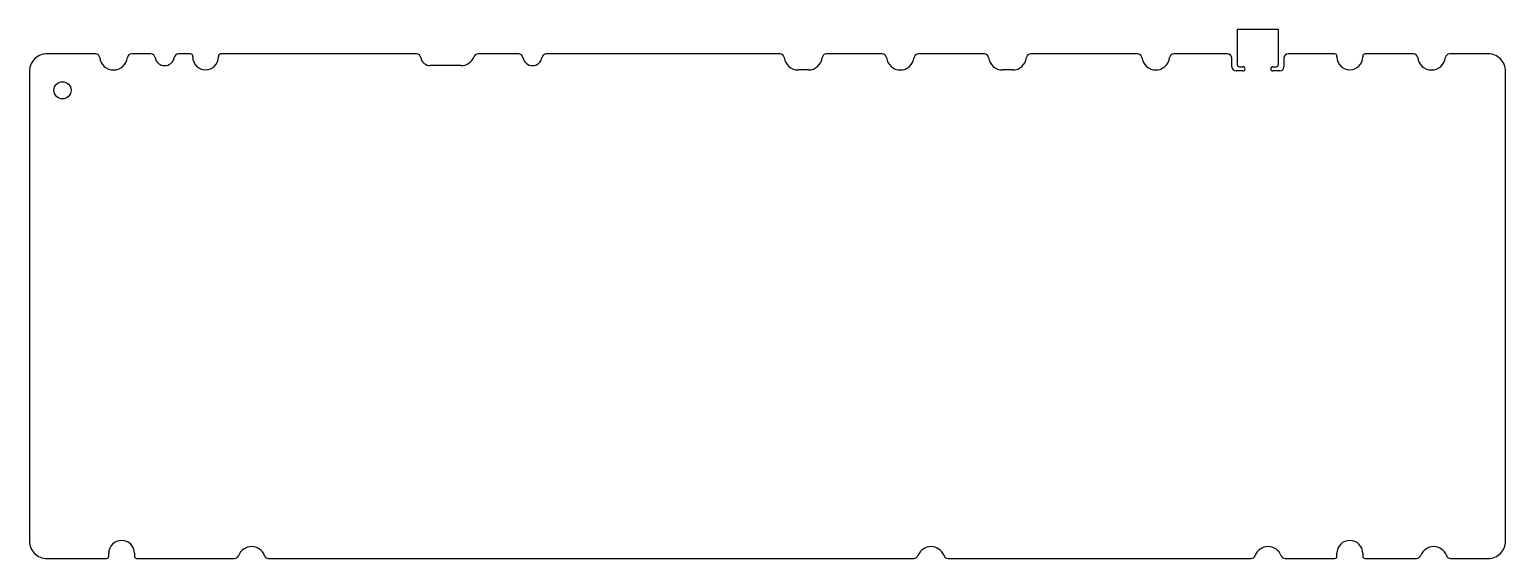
# Model space of a CAD drawing. Header units: millimetres. Extents: x 16 to 360, y -133 to -10.
import ezdxf

# ---------------------------------------------------------------- set-up
doc = ezdxf.new("R2010")
doc.units = ezdxf.units.MM
doc.layers.get('0').update_dxf_attribs({"linetype": 'CONTINUOUS'})

msp = doc.modelspace()

# ---------------------------------------------------------------- linework, layer by layer
for p, q in [((307.22, -9.66), (297.62, -9.66)), ((297.62, -9.66), (297.62, -17.81)), ((307.22, -17.81), (307.22, -9.66)), ((31.5, -15.32), (20.21, -15.32)), ((44.41, -15.32), (39.94, -15.32)), ((53.65, -15.32), (50.84, -15.32)), ((54.15, -16.04), (54.15, -15.82)), ((60.15, -15.82), (60.15, -16.04)), ((106.33, -15.32), (60.65, -15.32)), ((130.14, -15.32), (120.67, -15.32)), ((191.04, -15.32), (136.56, -15.32)), ((214.86, -15.32), (201.87, -15.32)), ((238.67, -15.32), (223.3, -15.32)), ((274.39, -15.32), (249.49, -15.32)), ((295.34, -15.32), (282.83, -15.32)), ((296.34, -18.31), (296.34, -16.32)), ((308.5, -16.32), (308.5, -18.31)), ((320.35, -15.32), (309.5, -15.32)), ((320.85, -16.04), (320.85, -15.82)), ((326.85, -15.82), (326.85, -16.04)), ((338.68, -15.32), (327.35, -15.32)), ((356.13, -15.32), (347.07, -15.32)), ((16.13, -19.4), (16.13, -128.8)), ((116.69, -18.07), (109.54, -18.07)), ((197.65, -19.07), (195.26, -19.07)), ((245.27, -19.07), (242.89, -19.07)), ((298.92, -19.31), (297.34, -19.31)), ((298.12, -18.31), (298.92, -18.31)), ((305.92, -18.31), (306.72, -18.31)), ((307.5, -19.31), (305.92, -19.31)), ((360.13, -128.8), (360.13, -19.32)), ((20.13, -132.8), (34.08, -132.8)), ((34.58, -132.3), (34.58, -131.6)), ((40.58, -131.6), (40.58, -132.3)), ((41.08, -132.8), (63.9, -132.8)), ((71.85, -132.8), (222.25, -132.79)), ((230.2, -132.8), (300.82, -132.8)), ((308.78, -132.8), (320.35, -132.8)), ((320.85, -132.3), (320.85, -131.6)), ((326.85, -131.6), (326.85, -132.3)), ((327.35, -132.8), (339.4, -132.8)), ((347.35, -132.8), (356.13, -132.8))]:
    msp.add_line(p, q)
msp.add_circle((23.81, -23.81), 1.99)
for centre, radius, start, end in [((20.13, -19.32), 4, 88.7311, 181.255), ((31.5, -16.32), 1, 6.7533, 90.0046), ((35.72, -15.82), 3.25, 186.7534, 353.2477), ((39.94, -16.32), 1, 90, 173.2477), ((44.41, -16.32), 1, 8.8444, 89.9999), ((47.63, -15.82), 2.25, 188.8445, 351.1555), ((50.84, -16.32), 1, 90, 171.1555), ((53.65, -15.82), 0.5, 0, 90), ((57.15, -16.04), 3, -180, 0), ((60.65, -15.82), 0.5, 89.9999, 179.9999), ((106.33, -16.32), 1, 8.8444, 89.9999), ((109.54, -15.82), 2.25, 188.8445, 270), ((116.69, -14.82), 3.25, 270, 339.3361), ((120.67, -16.32), 1, 90, 159.3361), ((130.14, -16.32), 1, 8.7117, 90), ((133.35, -15.82), 2.24, 188.7117, 351.2883), ((136.56, -16.32), 1, 90, 171.2883), ((191.04, -16.32), 1, 6.7522, 90), ((195.26, -15.82), 3.25, 186.7522, 270), ((197.65, -15.82), 3.25, 270, 353.2478), ((201.87, -16.32), 1, 90, 173.2477), ((214.86, -16.32), 1, 6.7522, 90), ((219.08, -15.82), 3.25, 186.699, 353.301), ((223.3, -16.32), 1, 90, 173.2477), ((238.67, -16.32), 1, 6.7522, 90), ((242.89, -15.82), 3.25, 186.7522, 270), ((245.27, -15.82), 3.25, 270, 353.2478), ((249.49, -16.32), 1, 90, 173.2477), ((274.39, -16.32), 1, 6.7522, 90), ((278.61, -15.82), 3.25, 186.7522, 353.2478), ((282.83, -16.32), 1, 90, 173.2477), ((295.34, -16.32), 1, 0, 90), ((309.5, -16.32), 1, 90, 180), ((320.35, -15.82), 0.5, 0.0001, 90.0988), ((323.85, -16.04), 3, 180, 360), ((327.35, -15.82), 0.5, 90.0987, 180.0001), ((338.68, -16.32), 1, 6.7521, 89.9999), ((342.9, -15.82), 3.25, 186.7521, 353.2507), ((347.12, -16.32), 1, 93.0402, 173.2508), ((356.13, -19.32), 4, -0.0035, 90.0035), ((297.34, -18.31), 1, 180, 270), ((298.12, -17.81), 0.5, 180, 270), ((298.92, -18.81), 0.5, -90, 90), ((305.92, -18.81), 0.5, 90, 270), ((306.72, -17.81), 0.5, 270, 360), ((307.5, -18.31), 1, -90, 0), ((20.13, -128.8), 4, 179.9961, 270.0039), ((37.58, -131.6), 3, 0, 180), ((67.87, -133.3), 3.25, 20.6478, 159.3522), ((226.23, -133.29), 3.25, 20.5878, 159.3419), ((304.8, -133.3), 3.25, 20.6602, 159.3398), ((323.85, -131.6), 3, 0, 180), ((343.38, -133.3), 3.25, 20.6602, 159.3398), ((356.13, -128.8), 4, -90.0036, 0.0036), ((34.08, -132.3), 0.5, 269.9999, 359.9999), ((41.08, -132.3), 0.5, 180, 270), ((63.9, -131.8), 1, 270, 339.3521), ((71.85, -131.8), 1, 200.6478, 270), ((222.25, -131.79), 1, 270.0085, 339.3419), ((230.2, -131.8), 1, 200.5877, 269.9999), ((300.82, -131.8), 1, 270, 339.3398), ((308.78, -131.8), 1, 200.6602, 270), ((320.35, -132.3), 0.5, 270, 360), ((327.35, -132.3), 0.5, 180, 270), ((339.4, -131.8), 1, 270, 339.3398), ((347.35, -131.8), 1, 200.6602, 270)]:
    msp.add_arc(centre, radius, start, end)

doc.saveas('drawing.dxf')
